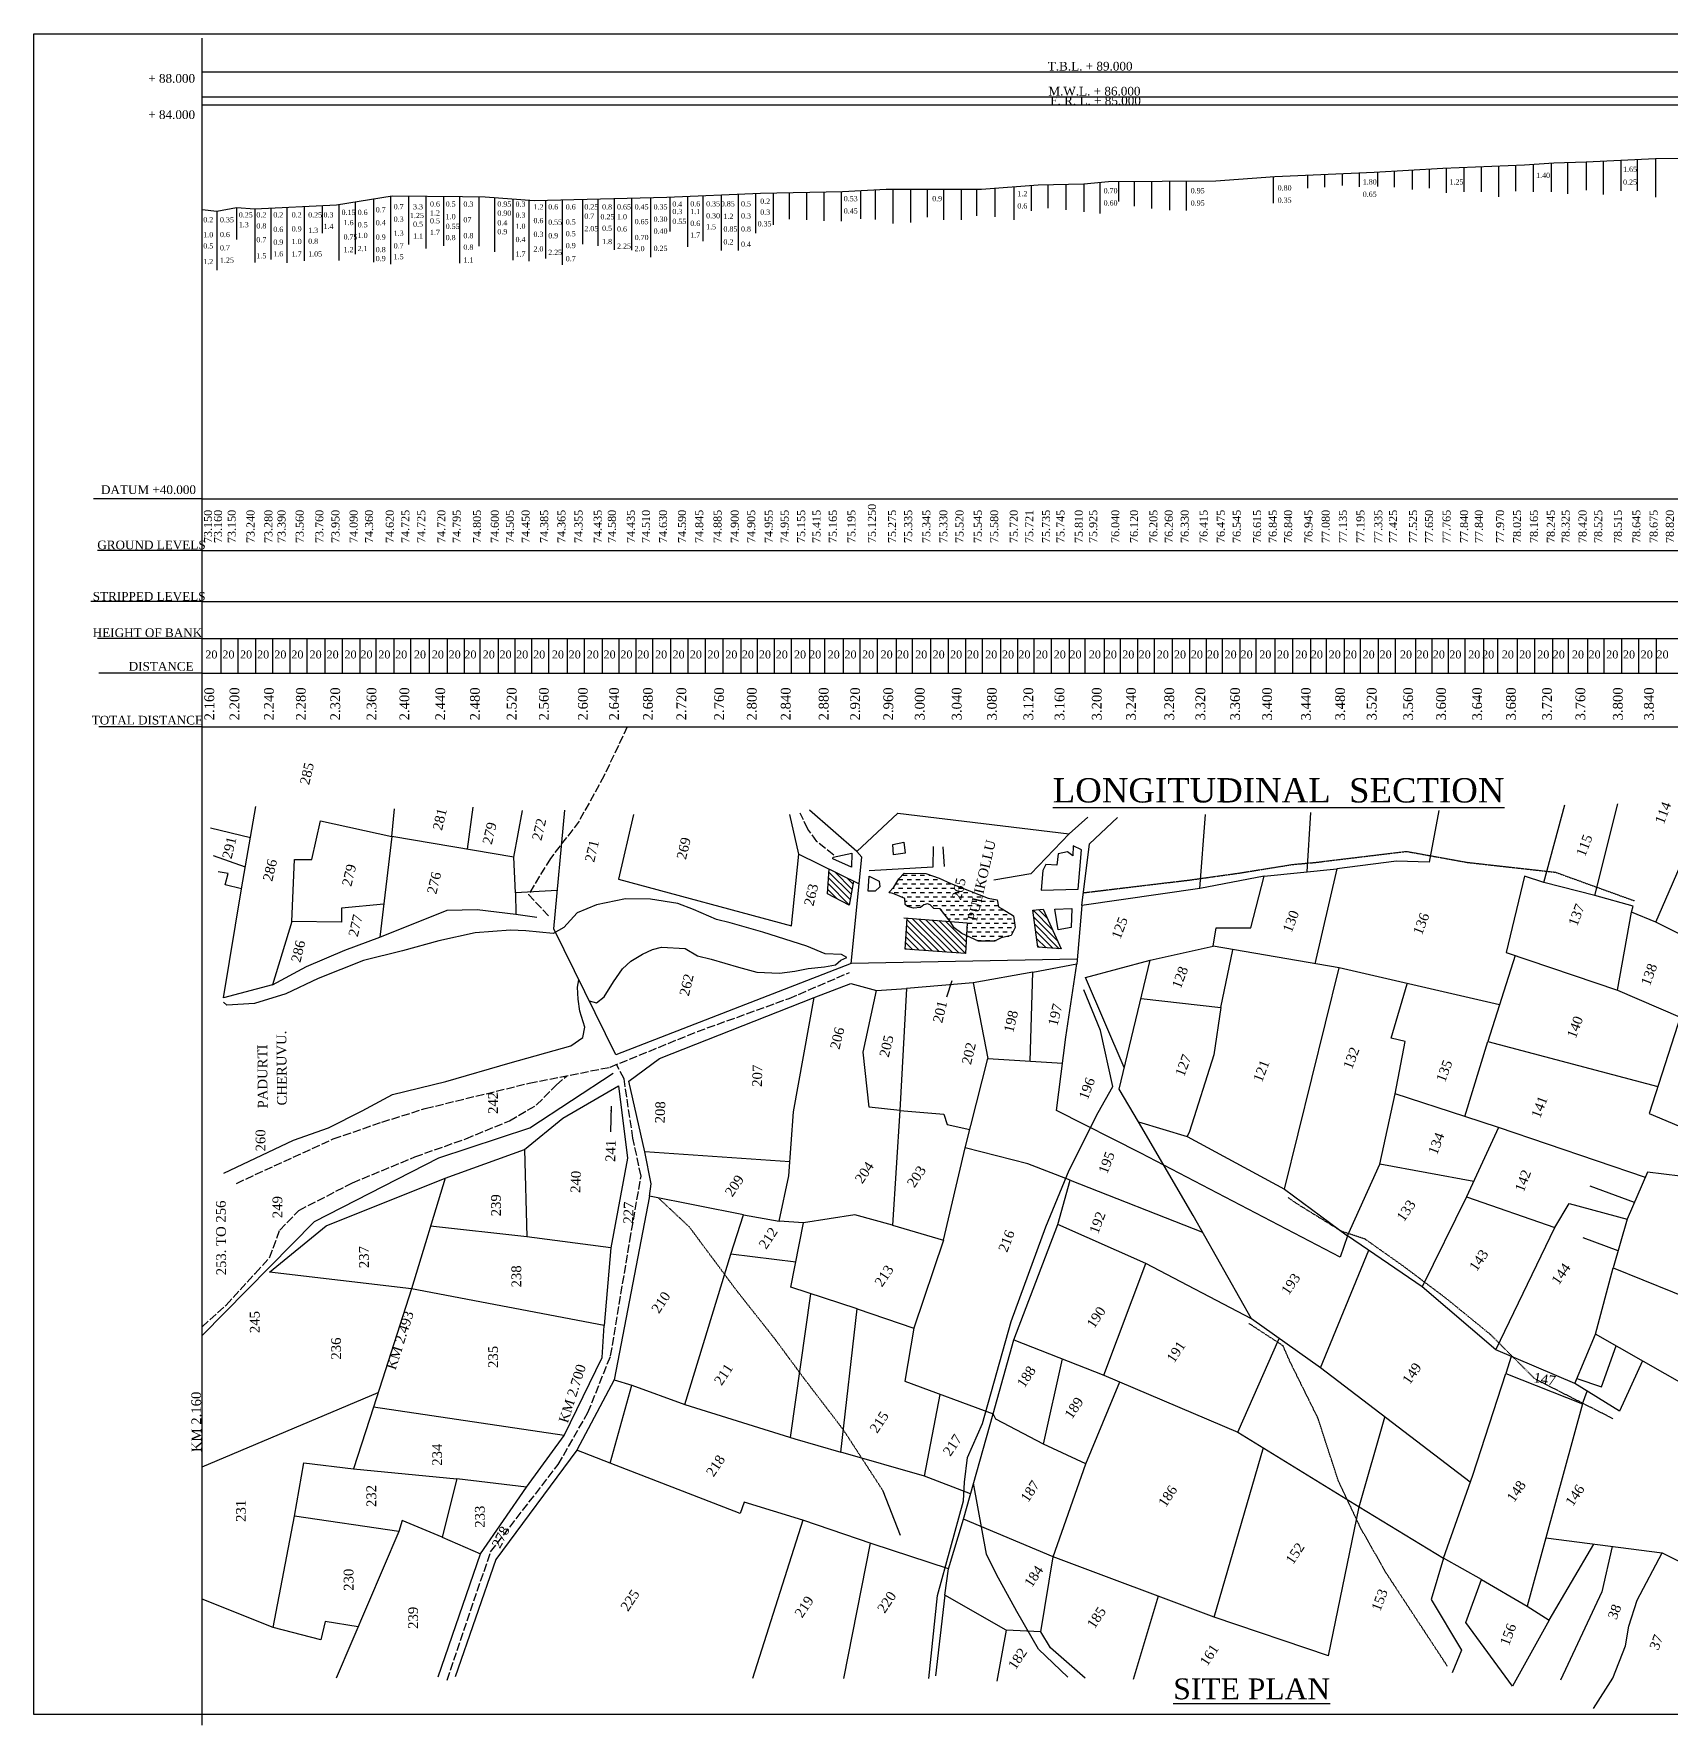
# Model space of a CAD drawing. Header units: millimetres. Extents: x 8 to 745, y 8 to 495.
# Drawn here: x 7.8 to 478.3, y 8.2 to 494.4 of the extents above; entities that cross this region are included whole.
import ezdxf

# ---------------------------------------------------------------- set-up
doc = ezdxf.new("R2010")
doc.units = ezdxf.units.MM
doc.header["$MEASUREMENT"] = 0
doc.linetypes.add('ACAD_ISO02W100', pattern=[15, 12, -3])
doc.linetypes.add('ACAD_ISO07W100', pattern=[3, 0, -3])
for name, color, linetype in [('CARTTRACK', 30, 'ACAD_ISO02W100'), ('DIM', 5, 'Continuous'), ('DWG.LINE', 10, 'Continuous'), ('NALA', 4, 'Continuous'), ('SURVEY_BND', 7, 'Continuous'), ('SURVEY_NO', 7, 'Continuous'), ('TEXT', 7, 'Continuous'), ('VILLAGE_AREA', 1, 'Continuous'), ('WATER_BODY', 4, 'Continuous')]:
    doc.layers.add(name, color=color, linetype=linetype)
doc.layers.add('FOOTPATH', color=150, linetype='ACAD_ISO07W100', lineweight=30)
doc.layers.add('TITLE', color=7, linetype='Continuous', lineweight=30)
doc.styles.get("Standard").update_dxf_attribs({"font": 'times.ttf', "height": 2})
doc.dimstyles.get("Standard").update_dxf_attribs({"dimtxt": 2, "dimasz": 1.5, "dimexe": 0.18, "dimexo": 0.0625, "dimgap": 0.09, "dimtad": 0, "dimtih": 1, "dimtoh": 1, "dimdec": 0, "dimzin": 0, "dimdsep": 46, "dimtxsty": 'Standard', "dimcen": 300, "dimclrd": 5, "dimclre": 5, "dimclrt": 4, "dimadec": 0, "dimazin": 0, "dimtfac": 1, "dimtdec": 0, "dimtofl": 0, "dimtmove": 0, "dimatfit": 3, "dimfxl": 0, "dimtolj": 1, "dimtzin": 0, "dimarcsym": 0})

msp = doc.modelspace()

# ---------------------------------------------------------------- hatches: boundary and pattern name
at = {"layer": 'VILLAGE_AREA', "ltscale": 0.2}
h = msp.add_hatch(dxfattribs=at)
h.set_pattern_fill('ANSI31', color=256, scale=10, angle=90, style=0)
h.paths.add_polyline_path([(272.29, 237.38), (271.17, 239.19), (258.75, 240.16), (258.21, 231.22), (275.55, 230.03), (275.83, 235.14), (274.53, 235.76)])
h.paths.add_polyline_path([(297.83, 242.78), (294.9, 242.41), (296.33, 231.78), (302.99, 231.34)])
h.paths.add_polyline_path([(243.32, 250.81), (236.33, 254.29), (235.86, 247.12), (242.11, 243.87)])
at = {"layer": 'WATER_BODY', "ltscale": 0.2}
h = msp.add_hatch(dxfattribs=at)
h.set_pattern_fill('DASH', color=256, scale=10, style=0)
h.paths.add_polyline_path([(282.1, 245.87), (271.29, 250.12), (267.97, 251.66), (264.1, 252.97), (257.93, 253.05), (256.34, 251.47), (254.98, 249.06), (253.54, 247.52), (254.69, 247.23), (256.1, 246.7), (258.12, 245.78), (258.17, 244.09), (258.9, 243.52), (260.59, 243.03), (262.57, 243.18), (263.53, 244), (264.64, 244.29), (265.42, 244), (266.48, 242.89), (268.26, 242.84), (271.17, 239.19), (276.02, 238.81), (275.83, 235.14), (279.24, 233.52), (283.88, 233.52), (285.81, 234.53), (288.66, 235.15), (289.82, 237.46), (289.36, 240.86), (286.12, 242.79), (285.03, 243.4), (284.65, 245.41)])
h.paths.add_polyline_path([(279.39, 238.29), (285.06, 262.26), (280.88, 263.25), (275.21, 239.28)], flags=9)
h.paths.add_polyline_path([(274.81, 244.3), (276.56, 251.71), (272.41, 252.69), (270.66, 245.28)], flags=24)

# ---------------------------------------------------------------- linework, layer by layer
at = {"layer": 'CARTTRACK', "ltscale": 0.2}
for points in [[(178.36, 295.17), (171.68, 281.13), (164.5, 268.06), (156.26, 257.3), (149.93, 246.94), (156.05, 240.51)], [(237.66, 258.24), (232.85, 262.18), (230.26, 265.76), (228.04, 270.32)], [(66, 163.91), (93.86, 176.7), (107.8, 181.51), (120.28, 185.43), (150.16, 192.72), (173.43, 197.33), (198.51, 207.56), (224.82, 217.07), (242.2, 224.53)], [(56.17, 122.7), (63.04, 128.94), (71.45, 138.04), (75.54, 142.51), (78.47, 150.44), (83.95, 156.15), (99.41, 164.07), (117.31, 171.55), (131.97, 176.71), (144.5, 181.9), (152.29, 186.45), (157.92, 192.15), (160.98, 194.86)], [(126.58, 21.12), (139.08, 57.99), (158.51, 83.09), (167.03, 98.01), (173.57, 114.33), (179.07, 147.39), (182.31, 166.01), (179.98, 176.87), (177.42, 193.94), (175.28, 198.08)]]:
    msp.add_lwpolyline(points, dxfattribs=at)
at = {"layer": 'DWG.LINE', "ltscale": 0.2}
for points in [[(56.17, 8.15), (56.17, 493.17)], [(56.17, 483.47), (592.73, 483.47)], [(56.17, 476.29), (592.73, 476.29)], [(56.17, 473.93), (592.73, 473.93)], [(56.17, 443.89), (60.39, 443.4), (66.03, 444.49), (71.31, 444.07), (94.83, 445.24), (110.74, 447.85), (130.95, 447.64), (137.55, 447.57), (151.55, 446.51), (189.74, 447.46), (216.66, 448.59), (240.19, 449.04), (252.7, 449.75), (280.15, 449.68), (296.43, 450.94), (309.59, 451.26), (316.61, 451.93), (347.51, 452.14), (364.44, 453.38), (393, 454.65), (412.73, 455.74), (436.15, 456.73), (444.65, 457.29), (453.86, 457.61), (473.81, 458.56), (500.17, 458.64)], [(443.87, 457.24), (443.87, 448.93)], [(448.5, 457.43), (448.5, 448.41)], [(453.86, 457.61), (453.86, 449.46)], [(458.83, 457.85), (458.83, 448.23)], [(463.84, 458.09), (463.84, 449.23)], [(468.51, 458.31), (468.51, 449.28)], [(473.81, 458.56), (473.81, 447.41)], [(363.92, 453.34), (363.92, 445.7)], [(373.79, 453.8), (373.79, 449.98)], [(378.72, 454.02), (378.72, 450.33)], [(383.79, 454.24), (383.79, 450.74)], [(388.63, 454.45), (388.63, 450.39)], [(393.91, 454.7), (393.91, 450.45)], [(398.72, 454.97), (398.72, 450.33)], [(403.87, 455.25), (403.87, 449.63)], [(408.75, 455.52), (408.75, 450.04)], [(413.63, 455.78), (413.63, 448.7)], [(418.78, 456), (418.78, 448.99)], [(423.76, 456.21), (423.76, 448.93)], [(428.7, 456.41), (428.7, 447.53)], [(433.62, 456.62), (433.62, 449.17)], [(438.65, 456.89), (438.65, 448.93)], [(110.27, 447.77), (110.27, 428.15)], [(115.45, 447.8), (115.45, 433.86)], [(120.5, 447.75), (120.5, 432.66)], [(125.51, 447.69), (125.51, 433.4)], [(130.11, 447.65), (130.11, 428.43)], [(135.72, 447.59), (135.72, 433.34)], [(140.2, 447.37), (140.2, 431.71)], [(185.05, 447.34), (185.05, 430.18)], [(190.54, 447.49), (190.54, 437.53)], [(195.69, 447.71), (195.69, 433.19)], [(200.03, 447.89), (200.03, 434.78)], [(205.3, 448.11), (205.3, 432.13)], [(210.21, 448.32), (210.21, 432.13)], [(215.2, 448.53), (215.2, 437.05)], [(220.23, 448.66), (220.23, 439.43)], [(224.91, 448.75), (224.91, 441.08)], [(229.83, 448.84), (229.83, 440.92)], [(234.81, 448.94), (234.81, 440.66)], [(239.82, 449.04), (239.82, 440.5)], [(245.36, 449.34), (245.36, 441.16)], [(249.61, 449.57), (249.61, 440.96)], [(254.64, 449.74), (254.64, 439.9)], [(259.69, 449.73), (259.69, 440.17)], [(264.48, 449.72), (264.48, 441.63)], [(269.23, 449.71), (269.23, 440.9)], [(274.29, 449.69), (274.29, 440.9)], [(278.74, 449.68), (278.74, 442.1)], [(283.97, 449.98), (283.97, 441.77)], [(289.47, 450.4), (289.47, 440.9)], [(294.37, 450.78), (294.37, 443.49)], [(299.18, 451.01), (299.18, 444.29)], [(304.37, 451.14), (304.37, 443.76)], [(309.59, 451.26), (309.59, 443.23)], [(314.18, 451.7), (314.18, 442.77)], [(319.48, 451.95), (319.48, 446.22)], [(324.02, 451.98), (324.02, 444.88)], [(329.01, 452.02), (329.01, 444.15)], [(334.13, 452.05), (334.13, 443.68)], [(338.99, 452.08), (338.99, 443.55)], [(60.39, 443.4), (60.39, 426.44)], [(66.03, 444.49), (66.03, 435.26)], [(71.31, 444.07), (71.31, 428.67)], [(75.88, 444.3), (75.88, 429.48)], [(80.53, 444.53), (80.53, 428.54)], [(85.5, 444.78), (85.5, 429.13)], [(90.67, 445.03), (90.67, 437.11)], [(95.44, 445.34), (95.44, 429.23)], [(100.13, 446.11), (100.13, 431)], [(105.46, 446.98), (105.46, 428.76)], [(145.42, 446.97), (145.42, 429.33)], [(150.08, 446.62), (150.08, 429.06)], [(154.81, 446.59), (154.81, 429.75)], [(159.67, 446.71), (159.67, 428)], [(165.45, 446.86), (165.45, 433.87)], [(169.85, 446.96), (169.85, 433.4)], [(174.62, 447.08), (174.62, 432.29)], [(179.54, 447.21), (179.54, 432.18)], [(56.17, 360.66), (24.94, 360.66)], [(56.17, 360.66), (593.03, 360.66)], [(56.17, 345.81), (26.07, 345.81)], [(56.17, 345.81), (593.03, 345.81)], [(56.17, 331.16), (24.19, 331.16)], [(56.17, 331.16), (593.03, 331.16)], [(56.17, 320.54), (26.07, 320.54)], [(56.17, 320.54), (593.03, 320.54)], [(61.53, 320.54), (61.53, 310.58)], [(66.42, 320.54), (66.42, 310.58)], [(71.5, 320.54), (71.5, 310.58)], [(76.39, 320.54), (76.39, 310.58)], [(81.35, 320.54), (81.35, 310.58)], [(86.24, 320.54), (86.24, 310.58)], [(91.47, 320.54), (91.47, 310.58)], [(96.37, 320.54), (96.37, 310.58)], [(101.51, 320.54), (101.51, 310.58)], [(106.1, 320.54), (106.1, 310.58)], [(111.24, 320.54), (111.24, 310.58)], [(116.07, 320.54), (116.07, 310.58)], [(121.46, 320.54), (121.46, 310.58)], [(126.6, 320.54), (126.6, 310.58)], [(131.44, 320.54), (131.44, 310.58)], [(135.97, 320.54), (135.97, 310.58)], [(141.23, 320.54), (141.23, 310.58)], [(146.06, 320.54), (146.06, 310.58)], [(150.83, 320.54), (150.83, 310.58)], [(155.73, 320.54), (155.73, 310.58)], [(161.11, 320.54), (161.11, 310.58)], [(165.93, 320.54), (165.93, 310.58)], [(171.12, 320.54), (171.12, 310.58)], [(175.96, 320.54), (175.96, 310.58)], [(180.79, 320.54), (180.79, 310.58)], [(185.63, 320.54), (185.63, 310.58)], [(190.76, 320.54), (190.76, 310.58)], [(195.78, 320.54), (195.78, 310.58)], [(200.73, 320.54), (200.73, 310.58)], [(205.81, 320.54), (205.81, 310.58)], [(210.95, 320.54), (210.95, 310.58)], [(215.7, 320.54), (215.7, 310.58)], [(220.59, 320.54), (220.59, 310.58)], [(225.42, 320.54), (225.42, 310.58)], [(230.68, 320.54), (230.68, 310.58)], [(235.03, 320.54), (235.03, 310.58)], [(240.35, 320.54), (240.35, 310.58)], [(245.19, 320.54), (245.19, 310.58)], [(250.17, 320.54), (250.17, 310.58)], [(255.58, 320.54), (255.58, 310.58)], [(260.24, 320.54), (260.24, 310.58)], [(265.5, 320.54), (265.5, 310.58)], [(270.52, 320.54), (270.52, 310.58)], [(275.53, 320.54), (275.53, 310.58)], [(280.37, 320.54), (280.37, 310.58)], [(285.62, 320.54), (285.62, 310.58)], [(290.46, 320.54), (290.46, 310.58)], [(295.16, 320.54), (295.16, 310.58)], [(300.18, 320.54), (300.18, 310.58)], [(305.31, 320.54), (305.31, 310.58)], [(309.85, 320.54), (309.85, 310.58)], [(315.41, 320.54), (315.41, 310.58)], [(320, 320.54), (320, 310.58)], [(325.01, 320.54), (325.01, 310.58)], [(329.73, 320.54), (329.73, 310.58)], [(334.92, 320.54), (334.92, 310.58)], [(339.88, 320.54), (339.88, 310.58)], [(344.71, 320.54), (344.71, 310.58)], [(349.34, 320.54), (349.34, 310.58)], [(354.42, 320.54), (354.42, 310.58)], [(359.01, 320.54), (359.01, 310.58)], [(364.39, 320.54), (364.39, 310.58)], [(369.47, 320.54), (369.47, 310.58)], [(374.72, 320.54), (374.72, 310.58)], [(379.2, 320.54), (379.2, 310.58)], [(384.33, 320.54), (384.33, 310.58)], [(388.99, 320.54), (388.99, 310.58)], [(394.09, 320.54), (394.09, 310.58)], [(398.97, 320.54), (398.97, 310.58)], [(404.82, 320.54), (404.82, 310.58)], [(409.58, 320.54), (409.58, 310.58)], [(414.24, 320.54), (414.24, 310.58)], [(419.01, 320.54), (419.01, 310.58)], [(424.43, 320.54), (424.43, 310.58)], [(428.43, 320.54), (428.43, 310.58)], [(434.09, 320.54), (434.09, 310.58)], [(439.07, 320.54), (439.07, 310.58)], [(444.27, 320.54), (444.27, 310.58)], [(448.71, 320.54), (448.71, 310.58)], [(454.24, 320.54), (454.24, 310.58)], [(459.01, 320.54), (459.01, 310.58)], [(464.1, 320.54), (464.1, 310.58)], [(468.91, 320.54), (468.91, 310.58)], [(474, 320.54), (474, 310.58)], [(56.17, 310.58), (26.44, 310.58)], [(56.17, 310.58), (593.03, 310.58)], [(56.17, 295.17), (26.44, 295.17)], [(56.17, 295.17), (593.03, 295.17)]]:
    msp.add_lwpolyline(points, dxfattribs=at)
at = {"layer": 'FOOTPATH', "ltscale": 0.01}
for points in [[(309.43, 247.47), (340.09, 251.14), (354.14, 253.11), (369.56, 255.59), (376.16, 256.19), (402.26, 259.35), (419.73, 256.19), (445.09, 253.36), (467.82, 245.13)], [(251.91, 75.43), (251.91, 75.43), (240.44, 93.07), (229.21, 107.74), (220.77, 119.17), (209.81, 133.04), (196.18, 151.39), (187.28, 159.7)], [(461.58, 96.26), (439.19, 107.67), (426.4, 120.45), (413.7, 130.81), (401.7, 139.85), (390.38, 147.88), (383.57, 150.14), (370.43, 158.27), (368.26, 159.83)], [(414, 25.14), (396.47, 51.83), (389.05, 64.91), (382.65, 78.49), (376.83, 96.41), (368.77, 112.7), (366.79, 117.22), (356.94, 123.67)]]:
    msp.add_lwpolyline(points, dxfattribs=at)
at = {"layer": 'NALA', "ltscale": 0.2}
for points in [[(167.39, 216.36), (169.49, 215.77), (171.68, 217.53), (174.4, 221.81), (176.97, 225.57), (179.35, 227.76), (182.73, 229.76), (185.64, 231.13), (188.16, 231.85), (194.97, 231.42), (198.49, 229.37), (202.49, 228.38), (210.29, 226.05), (215.53, 224.67), (222.05, 224.34), (226.53, 224.96), (230.29, 225.67), (235.05, 226.14), (238.19, 226.72), (239.76, 228.09), (241.43, 228.86), (239.86, 229.71), (235.24, 229.9), (229.91, 232.09), (217.29, 236.12), (207.95, 238.83), (203.95, 239.73), (197.38, 242.63), (192.86, 244.39), (185.02, 245.64), (177.83, 245.73), (169.49, 244.02), (163.97, 241.64), (160.11, 237.5), (157.07, 235.79), (149.23, 236.55), (144.75, 236.7), (134.66, 235.89), (124.18, 233.65), (113.78, 230.78), (102.5, 228.02), (89.52, 222.81), (80.18, 218.44), (71.18, 215.63), (63.23, 215.16), (62.28, 216.01)], [(62.39, 166.86), (82.47, 176.33), (92.51, 179.87), (102.14, 184.78), (110.83, 189.42), (126.17, 193.21), (144.72, 198.6), (162.12, 203.44), (165.58, 205.88), (166.17, 208.83), (164.74, 213.38), (164.23, 216.91), (164.06, 220.28), (164.4, 222.43)]]:
    msp.add_lwpolyline(points, dxfattribs=at)
at = {"layer": 'SURVEY_BND', "ltscale": 0.2}
for points in [[(528.2, 233.66), (522.04, 219.32), (487.57, 232.2), (473.91, 238.98), (492.71, 282.2)], [(76.36, 220.94), (62.28, 217.23), (67.52, 248.6), (71.65, 272.29)], [(456.42, 246.71), (441.77, 250.42), (447.73, 272.75)], [(473.91, 238.98), (466.96, 241.85), (467.43, 243.64), (456.42, 246.71), (463.04, 273.02)], [(108.34, 244.19), (96.18, 243.01), (96.18, 238.98), (81.96, 239.15), (82.7, 257.05), (87.71, 256.97), (90.18, 268.09), (110.67, 263.65)], [(145.77, 257.7), (110.67, 263.65), (111.49, 271.62)], [(132.4, 259.97), (134.1, 272.03)], [(146.18, 247.46), (145.77, 257.7), (148.28, 271.11)], [(242.7, 227.15), (175.02, 200.83), (157.2, 237.08), (160.44, 271.19)], [(180.16, 269.93), (175.85, 251.33), (225.55, 237.9), (227.65, 258.59), (225.06, 269.93)], [(244.29, 259.3), (230.73, 271.16)], [(307.6, 228.38), (242.7, 227.15), (245.78, 257.72), (244.29, 259.3), (256.13, 270.36), (305.32, 264.41), (310.68, 269.17)], [(342.86, 248.7), (308.98, 243.84), (311.16, 261.51), (319.21, 269.05)], [(361.35, 252.18), (342.86, 248.7), (344.55, 269.94)], [(373.7, 253.44), (374.76, 270.54)], [(411.52, 271.06), (408.82, 256.27), (399.38, 256.57), (382.29, 254.32), (375.88, 227.04)], [(70.07, 263.22), (58.54, 266)], [(110.67, 263.65), (107.21, 234.72), (126.62, 242.44), (135.17, 242.68), (146.35, 241.33)], [(305.32, 264.41), (294.29, 252.89), (283.65, 251.11)], [(68.6, 254.83), (59.48, 258.04)], [(227.65, 258.59), (245, 249.98)], [(237.47, 257.69), (242.85, 258.84), (242.81, 254.81), (237.43, 257.19), (237.47, 257.69)], [(266.26, 260.73), (266.16, 254.78), (247.88, 253.79)], [(254.61, 261.37), (257.8, 262.03), (258.22, 258.8), (254.84, 258.34), (254.84, 258.34), (254.61, 261.37)], [(269.05, 260.63), (269.44, 254.98)], [(301.82, 255.36), (298.65, 255.55), (297.78, 253.87), (297.28, 248.22), (307.92, 248.53), (308.86, 259.84), (306.49, 260.96), (306.43, 258.04), (304.81, 259.22), (302.13, 258.6), (301.82, 255.36)], [(67.52, 248.6), (62.81, 249.77), (63.68, 253.02), (60.78, 253.46)], [(346.72, 232.06), (347.53, 237.39), (357.57, 237.39), (361.35, 252.18), (382.29, 254.32)], [(158.24, 248.08), (146.18, 247.46), (146.35, 241.33), (152.37, 240.4)], [(247.85, 252.24), (250.77, 250.78), (250.96, 249.17), (249.54, 247.9), (247.54, 247.9), (247.85, 252.24)], [(441.77, 250.42), (436.21, 252.18), (430.92, 230.25), (462.92, 219.49), (466.96, 241.85)], [(308.98, 243.84), (307.49, 227.04)], [(81.96, 239.15), (76.36, 220.94), (86.21, 226.22), (97.22, 230.92), (107.21, 234.72)], [(301.2, 242.78), (306.12, 242.96), (305.87, 237.49), (302.13, 236.81), (301.2, 242.78)], [(325.27, 181.62), (319.68, 191.04), (328.64, 228.08), (346.72, 232.06)], [(325.98, 217.07), (348.95, 214.49), (352.35, 231.09)], [(429.01, 215.19), (382.91, 225.83), (346.72, 232.06)], [(433.49, 229.38), (425.68, 204.66)], [(487.57, 232.2), (472.01, 183.95), (489.57, 176.6), (485.59, 165.39), (506.84, 157.82), (518.79, 152.27)], [(294.89, 224.67), (277.72, 221.52), (281.92, 199.78)], [(294.13, 199.05), (294.89, 224.67), (307.49, 227.04)], [(385.29, 148.87), (383.16, 142.74), (325.96, 172.58), (301.73, 184.87), (304.34, 205.91), (307.49, 227.04)], [(321.17, 197.22), (309.98, 223.07), (328.64, 228.08)], [(367.22, 162.23), (382.91, 225.83)], [(254.54, 151.9), (243.78, 154.82), (228.97, 152.55), (222, 153.06), (224.78, 166.05), (226.12, 184.46), (232.09, 217.32), (242.59, 221.39), (249.97, 219.32)], [(256.65, 184.87), (247.83, 185.8), (246.16, 201.65), (249.97, 219.32), (258.61, 219.94)], [(277.72, 221.52), (258.61, 219.94), (256.65, 184.87), (269.36, 183.85), (270.29, 180.8), (276.78, 179.41)], [(265.02, 21.54), (267.5, 45.42), (274.98, 72.69), (275.24, 77.97), (276.12, 85.07), (280.44, 94.85), (288.71, 124.23), (298.65, 151.44), (305.3, 167.68), (313.71, 184.25), (317.87, 191.73), (314.36, 207.84), (309.56, 219.55)], [(419.05, 183.15), (399.04, 189.67), (401.88, 204.69), (397.89, 205.67), (402.45, 221.32)], [(462.92, 219.49), (480.94, 211.65)], [(225.07, 170.08), (183.36, 172.97), (178.82, 193.32), (187.65, 199.79), (232.09, 217.32)], [(348.95, 214.49), (346.9, 200.85), (339.88, 178.85), (339.28, 177.36)], [(428.71, 179.98), (419.05, 183.15), (425.68, 204.66), (474.53, 191.77)], [(305.61, 164.79), (293.49, 169.57), (275.45, 174.12), (281.92, 199.78), (303.42, 198.51)], [(56.17, 120.18), (88.51, 152.98), (124.22, 171.28), (150.38, 179.9), (174.29, 195.56)], [(148.83, 173.63), (159.81, 182.63), (175.87, 191.91), (178.38, 171.17), (173.58, 145.39), (149.46, 148.52)], [(421.6, 164.48), (394.6, 169.39), (399.04, 189.67)], [(256.65, 184.87), (254.54, 151.9), (269.26, 147.6), (275.45, 174.12)], [(377.6, 110.84), (357.75, 124.92), (340.94, 154.63), (325.27, 181.62), (339.28, 177.36), (367.22, 162.23), (385.29, 148.87)], [(470.91, 165.6), (428.71, 179.98), (419.55, 160.04), (444.85, 151.26)], [(126.04, 165.42), (148.83, 173.63), (149.46, 148.52), (121.84, 151.65)], [(211.78, 154.84), (184.73, 160.2), (185.21, 163.76), (183.36, 172.97)], [(116.34, 133.61), (75.53, 138.39), (91.84, 151.71), (126.04, 165.42), (116.34, 133.61)], [(419.55, 160.04), (406.81, 134.2), (385.29, 148.87), (394.6, 169.39)], [(485.59, 165.39), (471.55, 167.1), (465.72, 153.59), (461.68, 139.59), (495.78, 125.79), (506.3, 158.01)], [(357.75, 124.92), (327.41, 140.91), (302.04, 152.08), (305.61, 164.79), (343.64, 149.86)], [(467.81, 158.43), (455.09, 163.06)], [(184.73, 160.2), (174.53, 107.44), (179.61, 105.85)], [(450.62, 106.37), (427.95, 116.06), (444.85, 151.26), (449.04, 158.11), (465.72, 153.59)], [(226.74, 141.25), (208.07, 143.53), (211.78, 154.84), (222, 153.06)], [(244.37, 127.85), (225.33, 134.06), (228.97, 152.55)], [(269.26, 147.6), (260.69, 122.31), (258.06, 107), (283.52, 97.68), (289.43, 118.89), (302.04, 152.08)], [(463.11, 144.54), (453.07, 148.28)], [(173.58, 145.39), (171.71, 123.09)], [(194.87, 100.3), (208.07, 143.53)], [(420.61, 78.03), (377.6, 110.84), (391.42, 144.7)], [(289.43, 118.89), (315.31, 108.8), (327.41, 140.91)], [(522.79, 82.2), (483.54, 105.27), (456.61, 120.58), (461.68, 139.59)], [(160.25, 91.41), (171.13, 113.84), (171.71, 123.09), (116.34, 133.61), (105.45, 99.62)], [(225.23, 90.88), (231.07, 132.19)], [(427.95, 116.06), (406.81, 134.2)], [(263.71, 79.73), (239.71, 86.61), (244.37, 127.85), (260.69, 122.31)], [(315.31, 108.8), (353.83, 92.43), (365.66, 119.31)], [(470.07, 112.93), (463.48, 98.4), (450.62, 106.37), (456.61, 120.58)], [(451.21, 107.79), (458.29, 105.45), (462.55, 117.2)], [(310.15, 83.27), (297.98, 88.93), (303.46, 113.42)], [(432.39, 114.16), (430.85, 109.27), (452.84, 100.57), (454.17, 104.17)], [(174.53, 107.44), (163.88, 87.18)], [(423.85, 50.04), (412.95, 56.16), (421.31, 80.03), (430.85, 109.27)], [(56.17, 82.42), (106.78, 103.77)], [(270.63, 53.09), (248.75, 60.24), (228.83, 67.12), (211.98, 72.22), (210.76, 69.02), (173.44, 83.5), (179.61, 105.85), (194.87, 100.3), (226.52, 90.48), (239.71, 86.61)], [(277, 74.64), (263.71, 79.73), (268.29, 103.26)], [(346.96, 39.24), (300.78, 56.54), (310.15, 83.27), (319.93, 106.84)], [(149.36, 76.6), (160.25, 91.41), (105.45, 99.62), (99.63, 81.89), (129.32, 78.98)], [(300.78, 56.54), (274.94, 67.34), (283.52, 97.68)], [(297.98, 88.93), (284.21, 96.09), (283.52, 97.68)], [(452.84, 100.57), (442.33, 62.02), (475.76, 57.67), (502.62, 44.3)], [(353.83, 92.43), (388.64, 70.95), (396.08, 96.74)], [(379.86, 28.11), (346.96, 39.24), (361.13, 87.93)], [(125.13, 62.2), (113.66, 67.03), (112.71, 63.87), (82.75, 68.27), (85.42, 83.6), (99.63, 81.89)], [(173.44, 83.5), (163.88, 87.18), (140.58, 55.77), (128.84, 22.01)], [(123.98, 22.01), (136.2, 57.44), (149.36, 76.6), (129.32, 78.98), (125.13, 62.2), (136.2, 57.44)], [(256.87, 62.65), (251.91, 75.43)], [(304.94, 21.98), (296.47, 30.04), (290.31, 40.83), (284.43, 51.48), (281.56, 57.36), (277.88, 77.75)], [(100.99, 36.44), (91.5, 37.99), (90.32, 32.64), (76.61, 36.26), (82.75, 68.27)], [(379.86, 28.11), (388.64, 70.95)], [(388.64, 70.95), (412.95, 56.16)], [(112.71, 63.87), (94.67, 21.67)], [(228.83, 67.12), (214.34, 21.55)], [(269.61, 45.53), (270.63, 53.09), (274.94, 67.34)], [(248.19, 60.43), (240.51, 21.53)], [(442.33, 62.02), (436.94, 42.37), (443.26, 38.3), (456.1, 60.23)], [(461.38, 59.55), (458.43, 46.49), (446.56, 21.11)], [(309.97, 21.69), (300.01, 30.36), (297.2, 34.95), (300.78, 56.54)], [(412.95, 56.16), (409.33, 44.3), (418.03, 29.69), (415.44, 23.15)], [(456.01, 12.97), (461.59, 21.7), (465.22, 30.94), (466.2, 36.57), (468.56, 44.05), (475.76, 57.67)], [(443.26, 38.3), (432.73, 19.35), (419.33, 37.69), (423.85, 50.04), (436.94, 42.37)], [(76.61, 36.26), (56.17, 44.35)], [(287.23, 35.46), (269.61, 45.53), (266.93, 22.32)], [(330.9, 45.25), (323.76, 21.3)], [(297.2, 34.95), (287.23, 35.46), (284.55, 20.79)]]:
    msp.add_lwpolyline(points, dxfattribs=at)
at = {"layer": 'TITLE', "ltscale": 0.2}
msp.add_lwpolyline([(7.81, 494.38), (744.76, 494.38), (744.76, 11.22), (7.81, 11.22)], close=True, dxfattribs=at)
at = {"layer": 'VILLAGE_AREA', "ltscale": 0.2}
for points in [[(243.32, 250.81), (242.11, 243.87), (235.86, 247.12), (236.33, 254.29)], [(257.81, 240.23), (276.02, 238.81), (275.55, 230.03), (258.21, 231.22), (258.75, 240.16)], [(294.9, 242.41), (297.83, 242.78), (302.99, 231.34), (296.33, 231.78), (294.9, 242.41)]]:
    msp.add_lwpolyline(points, dxfattribs=at)
at = {"layer": 'WATER_BODY', "ltscale": 0.2}
msp.add_lwpolyline([(268.26, 242.84), (266.48, 242.89), (265.42, 244), (264.64, 244.29), (263.53, 244), (262.57, 243.18), (260.59, 243.03), (258.9, 243.52), (258.17, 244.09), (258.12, 245.78), (258.12, 245.78), (256.1, 246.7), (254.69, 247.23), (253.54, 247.52), (254.98, 249.06), (256.34, 251.47), (257.93, 253.05), (264.1, 252.97), (267.97, 251.66), (271.29, 250.12), (282.1, 245.87), (284.65, 245.41), (285.03, 243.4), (286.12, 242.79), (289.36, 240.86), (289.36, 240.86), (289.82, 237.46), (288.66, 235.15), (285.81, 234.53), (283.88, 233.52), (279.24, 233.52), (274.53, 235.76), (272.29, 237.38), (271.17, 239.19), (268.26, 242.84)], dxfattribs=at)

# ---------------------------------------------------------------- texts
at = {"layer": 'SURVEY_NO', "ltscale": 0.2}
for s, rotation, p in [('285', 76.6909, (86.9, 278.31)), ('114', 69.136, (476.18, 266.97)), ('291', 76.6909, (64.6, 257)), ('269', 76.6909, (195.18, 256.82)), ('PULIKOLLU', 76.6909, (278.8, 239.17)), ('115', 69.136, (453.54, 257.61)), ('279', 76.6909, (99.03, 249.1)), ('263', 76.6909, (231.81, 243.46)), ('265', 76.6909, (274.23, 245.16)), ('137', 69.136, (451.28, 237.63)), ('277', 76.6909, (100.88, 234.62)), ('125', 69.136, (320, 233.89)), ('130', 69.136, (369.21, 235.79)), ('136', 69.136, (406.66, 235.09)), ('286', 76.6909, (84.4, 227.23)), ('262', 76.6909, (196.01, 217.57)), ('128', 69.136, (337.34, 219.68)), ('138', 69.136, (472.15, 220.51)), ('201', 76.433, (268.83, 209.83)), ('197', 76.433, (301.92, 208.97)), ('198', 76.433, (289.2, 207.08)), ('140', 69.136, (450.85, 205.38)), ('CHERUVU.', 90.3464, (80.49, 186.32)), ('206', 76.433, (239.3, 202.25)), ('205', 76.433, (253.45, 199.96)), ('202', 76.433, (277.09, 197.85)), ('PADURTI', 90.3464, (74.98, 185.47)), ('127', 69.136, (338.31, 194.37)), ('132', 69.136, (386.58, 196.49)), ('207', 88.4465, (217.01, 191.63)), ('121', 69.136, (360.72, 192.77)), ('135', 69.136, (413.29, 192.77)), ('242', 90.3464, (141.18, 183.88)), ('196', 69.136, (310.6, 187.73)), ('208', 88.4465, (189.1, 181.13)), ('141', 69.136, (440.63, 182.39)), ('260', 90.3464, (74.37, 173.1)), ('241', 88.4465, (174.86, 170.06)), ('134', 69.136, (411, 171.9)), ('195', 69.136, (316.25, 166.43)), ('240', 88.4465, (164.82, 161.15)), ('209', 56.472, (208.54, 159.83)), ('204', 56.472, (245.88, 163.62)), ('203', 56.472, (260.85, 162.46)), ('142', 69.136, (435.9, 161.21)), ('239', 90.3464, (142.04, 154.45)), ('253. TO 256', 90.3464, (63.07, 137.48)), ('249', 90.3464, (79.22, 153.92)), ('227', 88.4465, (180, 152.28)), ('192', 69.136, (313.62, 149.18)), ('133', 55.5813, (401.5, 152.67)), ('212', 56.472, (218.25, 144.77)), ('216', 69.136, (287.48, 143.88)), ('237', 90.3464, (104.09, 139.55)), ('143', 55.5813, (422.4, 138.41)), ('238', 90.3464, (147.89, 134)), ('213', 56.472, (251.55, 133.93)), ('193', 55.5813, (368.37, 131.58)), ('144', 55.5813, (446.01, 134.48)), ('210', 56.472, (187.41, 126.29)), ('245', 90.3464, (72.7, 120.87)), ('KM 2.493', 72.2642, (111.72, 110.09)), ('190', 56.472, (312.5, 121.99)), ('236', 90.3464, (96.08, 113.26)), ('235', 90.3464, (141.2, 110.85)), ('191', 56.472, (335.45, 112.07)), ('149', 55.5813, (403.17, 105.84)), ('KM 2.700', 72.2642, (161.23, 94.78)), ('211', 56.472, (205.42, 105.59)), ('188', 56.472, (292.42, 104.9)), ('147', 350.145, (438.6, 106.81)), ('KM 2.160', 90.3464, (55.96, 86.65)), ('189', 56.472, (306.11, 95.94)), ('215', 56.472, (250.14, 91.85)), ('234', 90.3464, (125.11, 82.74)), ('217', 56.472, (271.19, 85.24)), ('218', 56.472, (203.13, 79.32)), ('187', 56.472, (293.5, 71.98)), ('148', 55.5813, (433.16, 72)), ('232', 90.3464, (106.22, 70.86)), ('186', 56.472, (333.06, 70.59)), ('146', 55.5813, (450.02, 70.84)), ('231', 90.3464, (68.72, 66.6)), ('233', 90.3464, (137.39, 64.91)), ('278', 63.0506, (141.76, 58.75)), ('152', 56.472, (369.63, 54.11)), ('184', 56.472, (294.57, 47.52)), ('230', 90.3464, (99.68, 46.79)), ('225', 56.472, (178.54, 40.64)), ('219', 56.472, (228.58, 38.78)), ('220', 56.472, (252.31, 40.1)), ('153', 69.136, (394.7, 40.7)), ('239', 90.3464, (118.22, 35.85)), ('185', 56.472, (312.59, 35.66)), ('38', 69.136, (462.6, 38.28)), ('156', 69.136, (431.65, 30.78)), ('37', 69.136, (474.61, 29.52)), ('182', 56.472, (289.9, 23.86)), ('161', 56.472, (344.98, 24.92))]:
    msp.add_text(s, height=2.8, rotation=rotation, dxfattribs=at).set_placement(p)
at = {"layer": 'SURVEY_NO', "color": 3, "ltscale": 0.2}
for s, p in [('281', (125.07, 265.17)), ('279', (139.4, 261.15)), ('272', (153.64, 262.27)), ('271', (168.82, 256.05)), ('286', (76.3, 250.56)), ('276', (123.45, 246.88))]:
    msp.add_text(s, height=2.8, rotation=76.6909, dxfattribs=at).set_placement(p)
at = {"layer": 'TEXT', "ltscale": 0.2}
for s, height, p in [('T.B.L. + 89.000', 2.5, (299.18, 483.83)), ('+ 88.000', 2.5, (40.69, 480.32)), ('M.W.L. + 86.000', 2.5, (299.37, 476.65)), ('+ 84.000', 2.5, (40.69, 469.9)), ('F. R. L. + 85.000', 2.5, (299.9, 473.92)), ('1.80', 1.5, (389.7, 451.06)), ('1.25', 1.5, (414.62, 451.06)), ('1.40', 1.5, (439.52, 452.94)), ('0.25', 1.5, (464.51, 451.01)), ('1.65', 1.5, (464.51, 454.71)), ('0.53', 1.5, (240.56, 446.26)), ('0.9', 1.5, (265.96, 446.26)), ('1.2', 1.5, (290.45, 447.69)), ('0.70', 1.5, (315.22, 448.54)), ('0.95', 1.5, (340.25, 448.54)), ('0.80', 1.5, (365.23, 449.35)), ('0.35', 1.5, (365.23, 445.82)), ('0.65', 1.5, (389.7, 447.53)), ('0.25', 1.5, (66.71, 441.59)), ('0.2', 1.5, (71.76, 441.59)), ('0.2', 1.5, (76.62, 441.59)), ('0.2', 1.5, (81.91, 441.59)), ('0.25', 1.5, (86.64, 441.59)), ('0.3', 1.5, (91.05, 441.59)), ('0.15', 1.5, (96.23, 442.31)), ('0.6', 1.5, (100.87, 442.31)), ('0.7', 1.5, (106.06, 443.07)), ('0.7', 1.5, (111.21, 443.94)), ('1.25', 1.5, (115.89, 441.41)), ('3.3', 1.5, (116.79, 443.94)), ('0.6', 1.5, (121.65, 444.7)), ('1.2', 1.5, (121.65, 442.13)), ('0.5', 1.5, (126.15, 444.7)), ('1.0', 1.5, (126.15, 441.08)), ('0.3', 1.5, (131.26, 444.7)), ('0.95', 1.5, (141.01, 444.7)), ('0.90', 1.5, (141.01, 442.1)), ('0.3', 1.5, (146.23, 444.7)), ('0.3', 1.5, (146.23, 441.52)), ('1.2', 1.5, (151.39, 443.89)), ('0.6', 1.5, (155.62, 443.89)), ('0.6', 1.5, (160.67, 443.89)), ('0.25', 1.5, (166, 443.89)), ('0.7', 1.5, (166, 441.23)), ('0.25', 1.5, (170.64, 441.05)), ('0.8', 1.5, (171.11, 443.89)), ('0.65', 1.5, (175.4, 443.89)), ('1.0', 1.5, (175.4, 441.05)), ('0.45', 1.5, (180.45, 443.89)), ('0.35', 1.5, (185.9, 443.89)), ('0.4', 1.5, (191.29, 444.7)), ('0.3', 1.5, (191.29, 442.56)), ('0.6', 1.5, (196.44, 444.76)), ('1.1', 1.5, (196.44, 442.56)), ('0.35', 1.5, (201, 444.76)), ('0.30', 1.5, (201, 441.34)), ('0.85', 1.5, (205.23, 444.76)), ('1.2', 1.5, (205.98, 441.17)), ('0.5', 1.5, (211.03, 444.76)), ('0.3', 1.5, (211.03, 441.29)), ('0.2', 1.5, (216.54, 445.51)), ('0.3', 1.5, (216.54, 442.39)), ('0.45', 1.5, (240.56, 442.73)), ('0.6', 1.5, (290.45, 444.16)), ('0.60', 1.5, (315.22, 445.01)), ('0.95', 1.5, (340.25, 445.01)), ('0.2', 1.5, (56.49, 440.19)), ('0.35', 1.5, (61.29, 440.19)), ('1.3', 1.5, (66.71, 438.79)), ('0.8', 1.5, (71.76, 438.41)), ('0.6', 1.5, (76.62, 437.43)), ('0.9', 1.5, (81.91, 437.56)), ('1.3', 1.5, (86.64, 437.15)), ('1.4', 1.5, (91.05, 438.26)), ('1.6', 1.5, (96.81, 439.38)), ('0.5', 1.5, (100.87, 438.76)), ('0.4', 1.5, (106.06, 439.34)), ('0.3', 1.5, (111.21, 440.36)), ('1.3', 1.5, (111.21, 436.33)), ('0.5', 1.5, (116.79, 438.91)), ('0.5', 1.5, (121.65, 439.89)), ('1.7', 1.5, (121.65, 436.55)), ('0.55', 1.5, (126.15, 438.29)), ('07', 1.5, (131.26, 440.18)), ('0.4', 1.5, (141.01, 439.32)), ('0.9', 1.5, (141.01, 436.77)), ('1.0', 1.5, (146.23, 438.33)), ('0.6', 1.5, (151.39, 439.95)), ('0.55', 1.5, (155.62, 439.49)), ('0.5', 1.5, (160.67, 439.55)), ('0.5', 1.5, (160.67, 436.19)), ('2.05', 1.5, (166, 437.64)), ('0.5', 1.5, (171.11, 437.75)), ('0.6', 1.5, (175.4, 437.52)), ('0.65', 1.5, (180.45, 439.66)), ('0.30', 1.5, (185.9, 440.36)), ('0.40', 1.5, (185.9, 436.94)), ('0.55', 1.5, (191.29, 439.72)), ('0.6', 1.5, (196.44, 439.14)), ('1.5', 1.5, (201, 438.16)), ('0.85', 1.5, (205.98, 437.52)), ('0.8', 1.5, (211.03, 437.52)), ('0.35', 1.5, (215.79, 439.03)), ('0.5', 1.5, (56.49, 432.68)), ('1.0', 1.5, (56.49, 435.87)), ('0.6', 1.5, (61.29, 435.94)), ('0.7', 1.5, (61.29, 432.11)), ('0.7', 1.5, (71.76, 434.45)), ('0.9', 1.5, (76.62, 433.75)), ('1.0', 1.5, (81.91, 433.94)), ('0.8', 1.5, (86.64, 434.02)), ('0.75', 1.5, (96.81, 435.25)), ('1.2', 1.5, (96.81, 431.59)), ('2.1', 1.5, (100.87, 431.92)), ('1.0', 1.5, (100.87, 435.68)), ('0.9', 1.5, (106.06, 435.21)), ('0.8', 1.5, (106.06, 431.61)), ('0.7', 1.5, (111.21, 432.7)), ('1.1', 1.5, (116.79, 435.5)), ('0.8', 1.5, (126.15, 435.07)), ('0.8', 1.5, (131.26, 435.61)), ('0.8', 1.5, (131.26, 432.31)), ('0.4', 1.5, (146.23, 434.51)), ('0.3', 1.5, (151.39, 436.01)), ('2.0', 1.5, (151.39, 431.79)), ('0.9', 1.5, (155.62, 435.61)), ('0.9', 1.5, (160.67, 432.77)), ('1.8', 1.5, (171.11, 433.93)), ('2.25', 1.5, (175.4, 432.6)), ('0.70', 1.5, (180.45, 435.09)), ('2.0', 1.5, (180.45, 431.9)), ('0.25', 1.5, (185.9, 431.96)), ('1.7', 1.5, (196.44, 435.78)), ('0.2', 1.5, (205.98, 433.81)), ('0.4', 1.5, (211.03, 433.18)), ('1.2', 1.5, (56.49, 428.17)), ('1.25', 1.5, (61.29, 428.57)), ('1.5', 1.5, (71.76, 429.83)), ('1.6', 1.5, (76.62, 430.39)), ('1.7', 1.5, (81.91, 430.36)), ('1.05', 1.5, (86.64, 430.36)), ('0.9', 1.5, (106.06, 429.04)), ('1.5', 1.5, (111.21, 429.59)), ('1.1', 1.5, (131.26, 428.6)), ('1.7', 1.5, (146.23, 430.34)), ('2.25', 1.5, (155.62, 430.8)), ('0.7', 1.5, (160.67, 429)), ('DATUM +40.000', 2.5, (27.1, 362.09)), ('GROUND LEVELS', 2.5, (26.04, 346.2)), ('STRIPPED LEVELS', 2.5, (24.73, 331.43)), ('HEIGHT OF BANK', 2.5, (24.73, 320.97)), ('20', 2.3, (57.1, 314.81)), ('20', 2.3, (62, 314.81)), ('20', 2.3, (67.07, 314.81)), ('20', 2.3, (71.97, 314.81)), ('20', 2.3, (76.92, 314.81)), ('20', 2.3, (81.82, 314.81)), ('20', 2.3, (87.05, 314.81)), ('20', 2.3, (91.94, 314.81)), ('20', 2.3, (97.08, 314.81)), ('20', 2.3, (101.67, 314.81)), ('20', 2.3, (106.81, 314.81)), ('20', 2.3, (111.64, 314.81)), ('20', 2.3, (117.04, 314.81)), ('20', 2.3, (122.18, 314.81)), ('20', 2.3, (127.01, 314.81)), ('20', 2.3, (131.54, 314.81)), ('20', 2.3, (136.8, 314.81)), ('20', 2.3, (141.63, 314.81)), ('20', 2.3, (146.41, 314.81)), ('20', 2.3, (151.3, 314.81)), ('20', 2.3, (156.68, 314.81)), ('20', 2.3, (161.5, 314.81)), ('20', 2.3, (166.7, 314.81)), ('20', 2.3, (171.53, 314.81)), ('20', 2.3, (176.37, 314.81)), ('20', 2.3, (181.2, 314.81)), ('20', 2.3, (186.34, 314.81)), ('20', 2.3, (191.35, 314.81)), ('20', 2.3, (196.31, 314.81)), ('20', 2.3, (201.38, 314.81)), ('20', 2.3, (206.52, 314.81)), ('20', 2.3, (211.27, 314.81)), ('20', 2.3, (216.17, 314.81)), ('20', 2.3, (221, 314.81)), ('20', 2.3, (226.26, 314.81)), ('20', 2.3, (230.61, 314.81)), ('20', 2.3, (235.93, 314.81)), ('20', 2.3, (240.76, 314.81)), ('20', 2.3, (245.82, 314.81)), ('20', 2.3, (251.15, 314.81)), ('20', 2.3, (255.82, 314.81)), ('20', 2.3, (261.08, 314.81)), ('20', 2.3, (266.09, 314.81)), ('20', 2.3, (271.11, 314.81)), ('20', 2.3, (275.94, 314.81)), ('20', 2.3, (281.2, 314.81)), ('20', 2.3, (286.03, 314.81)), ('20', 2.3, (290.74, 314.81)), ('20', 2.3, (295.75, 314.81)), ('20', 2.3, (300.89, 314.81)), ('20', 2.3, (305.42, 314.81)), ('20', 2.3, (310.98, 314.81)), ('20', 2.3, (315.57, 314.81)), ('20', 2.3, (320.59, 314.81)), ('20', 2.3, (325.3, 314.81)), ('20', 2.3, (330.5, 314.81)), ('20', 2.3, (335.45, 314.81)), ('20', 2.3, (340.29, 314.81)), ('20', 2.3, (344.92, 314.81)), ('20', 2.3, (349.99, 314.81)), ('20', 2.3, (354.59, 314.81)), ('20', 2.3, (359.97, 314.81)), ('20', 2.3, (365.04, 314.81)), ('20', 2.3, (370.3, 314.81)), ('20', 2.3, (374.77, 314.81)), ('20', 2.3, (379.91, 314.81)), ('20', 2.3, (384.56, 314.81)), ('20', 2.3, (389.66, 314.81)), ('20', 2.3, (394.54, 314.81)), ('20', 2.3, (400.39, 314.81)), ('20', 2.3, (405.16, 314.81)), ('20', 2.3, (409.82, 314.81)), ('20', 2.3, (414.58, 314.81)), ('20', 2.3, (420, 314.81)), ('20', 2.3, (424.01, 314.81)), ('20', 2.3, (429.66, 314.81)), ('20', 2.3, (434.64, 314.81)), ('20', 2.3, (439.85, 314.81)), ('20', 2.3, (444.29, 314.81)), ('20', 2.3, (449.81, 314.81)), ('20', 2.3, (454.58, 314.81)), ('20', 2.3, (459.67, 314.81)), ('20', 2.3, (464.48, 314.81)), ('20', 2.3, (469.57, 314.81)), ('20', 2.3, (474.12, 314.81)), ('DISTANCE', 2.5, (35.06, 311.3)), ('TOTAL DISTANCE', 2.5, (24.44, 295.83))]:
    msp.add_text(s, height=height, dxfattribs=at).set_placement(p)
for s, height, p in [('73.150', 2.3, (58.99, 347.99)), ('73.160', 2.3, (61.87, 347.99)), ('73.150', 2.3, (65.83, 347.99)), ('73.240', 2.3, (71.22, 347.99)), ('73.280', 2.3, (76.37, 347.99)), ('73.390', 2.3, (80.13, 347.99)), ('73.560', 2.3, (85.34, 347.99)), ('73.760', 2.3, (90.99, 347.99)), ('73.950', 2.3, (95.63, 347.99)), ('74.090', 2.3, (100.84, 347.99)), ('74.360', 2.3, (105.29, 347.99)), ('74.620', 2.3, (111.25, 347.99)), ('74.725', 2.3, (115.71, 347.99)), ('74.725', 2.3, (120.29, 347.99)), ('74.720', 2.3, (126.06, 347.99)), ('74.795', 2.3, (130.45, 347.99)), ('74.805', 2.3, (136.29, 347.99)), ('74.600', 2.3, (141.43, 347.99)), ('74.505', 2.3, (145.76, 347.99)), ('74.450', 2.3, (150.28, 347.99)), ('74.385', 2.3, (155.61, 347.99)), ('74.365', 2.3, (160.57, 347.99)), ('74.355', 2.3, (165.47, 347.99)), ('74.435', 2.3, (170.99, 347.99)), ('74.580', 2.3, (175.07, 347.99)), ('74.435', 2.3, (180.52, 347.99)), ('74.510', 2.3, (184.85, 347.99)), ('74.630', 2.3, (189.75, 347.99)), ('74.590', 2.3, (195.21, 347.99)), ('74.845', 2.3, (200.16, 347.99)), ('74.885', 2.3, (205.43, 347.99)), ('74.900', 2.3, (210.39, 347.99)), ('74.905', 2.3, (215.1, 347.99)), ('74.955', 2.3, (220.12, 347.99)), ('74.955', 2.3, (224.7, 347.99)), ('75.155', 2.3, (229.46, 347.99)), ('75.415', 2.3, (233.86, 347.99)), ('75.165', 2.3, (238.56, 347.99)), ('75.195', 2.3, (243.9, 347.99)), ('75.1250', 2.3, (249.79, 347.99)), ('75.275', 2.3, (255.57, 347.99)), ('75.335', 2.3, (260.21, 347.99)), ('75.345', 2.3, (265.42, 347.99)), ('75.330', 2.3, (270.31, 347.99)), ('75.520', 2.3, (274.96, 347.99)), ('75.545', 2.3, (280.23, 347.99)), ('75.580', 2.3, (284.93, 347.99)), ('75.720', 2.3, (290.55, 347.99)), ('75.721', 2.3, (295, 347.99)), ('75.735', 2.3, (299.83, 347.99)), ('75.745', 2.3, (303.97, 347.99)), ('75.810', 2.3, (309.24, 347.99)), ('75.925', 2.3, (313.38, 347.99)), ('76.040', 2.3, (319.72, 347.99)), ('76.120', 2.3, (325.11, 347.99)), ('76.205', 2.3, (330.68, 347.99)), ('76.260', 2.3, (335.1, 347.99)), ('76.330', 2.3, (339.7, 347.99)), ('76.415', 2.3, (345.09, 347.99)), ('76.475', 2.3, (350.04, 347.99)), ('76.545', 2.3, (354.64, 347.99)), ('76.615', 2.3, (360.47, 347.99)), ('76.845', 2.3, (364.98, 347.99)), ('76.840', 2.3, (369.4, 347.99)), ('76.945', 2.3, (375.24, 347.99)), ('77.080', 2.3, (380.19, 347.99)), ('77.135', 2.3, (385.14, 347.99)), ('77.195', 2.3, (390.17, 347.99)), ('77.335', 2.3, (395.3, 347.99)), ('77.425', 2.3, (399.54, 347.99)), ('77.525', 2.3, (405.29, 347.99)), ('77.650', 2.3, (409.89, 347.99)), ('77.765', 2.3, (414.93, 347.99)), ('77.840', 2.3, (419.96, 347.99)), ('77.840', 2.3, (424.21, 347.99)), ('77.970', 2.3, (430.31, 347.99)), ('78.025', 2.3, (435.17, 347.99)), ('78.165', 2.3, (440.03, 347.99)), ('78.245', 2.3, (444.89, 347.99)), ('78.325', 2.3, (449.14, 347.99)), ('78.420', 2.3, (454, 347.99)), ('78.525', 2.3, (458.51, 347.99)), ('78.515', 2.3, (464.16, 347.99)), ('78.645', 2.3, (469.47, 347.99)), ('78.675', 2.3, (474.42, 347.99)), ('78.820', 2.3, (479.1, 347.99)), ('2.160', 2.8, (59.63, 296.99)), ('2.200', 2.8, (66.86, 296.99)), ('2.240', 2.8, (76.76, 296.99)), ('2.280', 2.8, (85.93, 296.99)), ('2.320', 2.8, (95.83, 296.99)), ('2.360', 2.8, (106.24, 296.99)), ('2.400', 2.8, (115.7, 296.99)), ('2.440', 2.8, (126, 296.99)), ('2.480', 2.8, (135.97, 296.99)), ('2.520', 2.8, (146.52, 296.99)), ('2.560', 2.8, (155.77, 296.99)), ('2.600', 2.8, (166.97, 296.99)), ('2.640', 2.8, (175.93, 296.99)), ('2.680', 2.8, (185.68, 296.99)), ('2.720', 2.8, (195.29, 296.99)), ('2.760', 2.8, (206.13, 296.99)), ('2.800', 2.8, (215.52, 296.99)), ('2.840', 2.8, (225.27, 296.99)), ('2.880', 2.8, (236.18, 296.99)), ('2.920', 2.8, (245.22, 296.99)), ('2.960', 2.8, (254.75, 296.99)), ('3.000', 2.8, (263.78, 296.99)), ('3.040', 2.8, (274.4, 296.99)), ('3.080', 2.8, (284.52, 296.99)), ('3.120', 2.8, (295, 296.99)), ('3.160', 2.8, (303.95, 296.99)), ('3.200', 2.8, (314.65, 296.99)), ('3.240', 2.8, (324.49, 296.99)), ('3.280', 2.8, (335.5, 296.99)), ('3.320', 2.8, (344.44, 296.99)), ('3.360', 2.8, (354.41, 296.99)), ('3.400', 2.8, (363.61, 296.99)), ('3.440', 2.8, (374.75, 296.99)), ('3.480', 2.8, (384.6, 296.99)), ('3.520', 2.8, (393.66, 296.99)), ('3.560', 2.8, (404.15, 296.99)), ('3.600', 2.8, (413.61, 296.99)), ('3.640', 2.8, (423.97, 296.99)), ('3.680', 2.8, (433.69, 296.99)), ('3.720', 2.8, (444.05, 296.99)), ('3.760', 2.8, (453.64, 296.99)), ('3.800', 2.8, (464.39, 296.99)), ('3.840', 2.8, (473.33, 296.99))]:
    msp.add_text(s, height=height, rotation=90, dxfattribs=at).set_placement(p)
at = {"layer": 'TITLE', "ltscale": 0.2}
for s, height, p in [('%%ULONGITUDINAL  SECTION', 7, (300.61, 273.41)), ('%%USITE PLAN', 6, (335.26, 15.6))]:
    msp.add_text(s, height=height, dxfattribs=at).set_placement(p)

# ---------------------------------------------------------------- leaders
at = {"layer": 'DIM', "ltscale": 0.2}
for points in [[(271.65, 222.09), (270.06, 217.43)], [(173.76, 186.14), (173.48, 178.77)]]:
    msp.add_leader(points, dimstyle='Standard', override={"dimgap": 0.09, "dimtad": 0}, dxfattribs=at)

doc.saveas('drawing.dxf')
